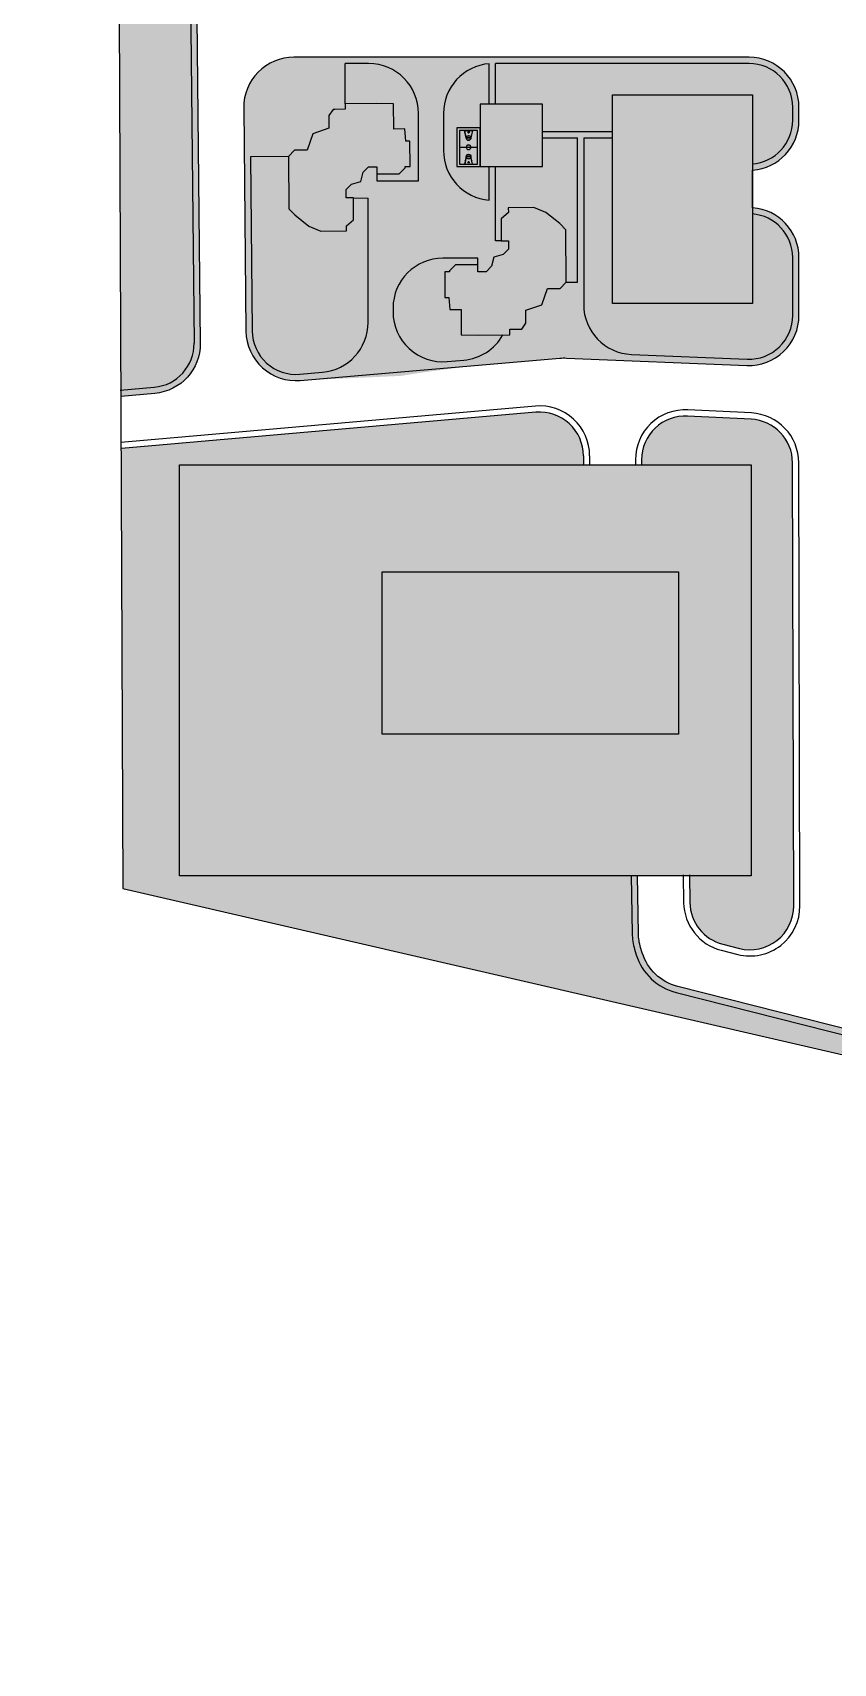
# Model space of a CAD drawing. Header units: inches. Extents: x -634 to 3638, y -6930911 to 5552.
# Drawn here: x 2488.9 to 2681.4, y 1952.9 to 2344.9 of the extents above; entities that cross this region are included whole.
import ezdxf

# ---------------------------------------------------------------- set-up
doc = ezdxf.new("R2010")
doc.units = ezdxf.units.IN
doc.header["$MEASUREMENT"] = 0
doc.layers.add('ELEV', color=134, linetype='Continuous', lineweight=18)
doc.layers.add('SPORT', color=7, linetype='Continuous')
doc.layers.add('муниц.здания', color=181, linetype='Continuous')
for name, color, linetype, true_color in [('дет.площадки', 7, 'Continuous', 0xf5eb38), ('дорога', 7, 'Continuous', 0x737373), ('жил.зона', 7, 'Continuous', 0xee6868), ('парковка', 7, 'Continuous', 0x000000)]:
    doc.layers.add(name, color=color, linetype=linetype, true_color=true_color)

# ---------------------------------------------------------------- blocks, each defined once
blk = doc.blocks.new('A$C6FDB6B95')
at = {"layer": 'SPORT'}
for p, q in [((-2148.31789667203, 1133.431174363937), (1299.957965398164, 1133.431174363937)), ((-2148.31789667203, -935.534342878178), (-2148.31789667203, 1133.431174363937)), ((-1919.602071709902, 438.1490704933349), (-1255.80896826247, 300.2180360105303)), ((-1918.432839200686, 903.5461168925904), (1070.072907926806, 903.5461168925904)), ((-1918.432839200686, -705.6492854068347), (-1918.432839200686, 903.5461168925904)), ((-1918.432839200686, -245.8791704641408), (-1918.432839200686, 443.7760019499001)), ((-1918.432839200686, -245.8791704641408), (-1918.432839200686, 443.7760019499001)), ((-1918.432839200686, 443.7760019499001), (-1254.639735751101, 305.8449674670919)), ((-1721.490265928674, 402.8527307399636), (-1720.321029607454, 408.479661404901)), ((-1715.863335264003, 401.6834944198163), (-1721.490265928674, 402.8527307399636)), ((-1720.321029607454, 408.479661404901), (-1714.694098942782, 407.3104250847537)), ((-1714.694098942782, 407.3104250847537), (-1715.863335264003, 401.6834944198163)), ((-1620.205513959256, 381.8064769749217), (-1619.036277640174, 387.4334076398591)), ((-1614.578583294584, 380.6372406547744), (-1620.205513959256, 381.8064769749217)), ((-1619.036277640174, 387.4334076398591), (-1613.409346975517, 386.2641713197117)), ((-1613.409346975517, 386.2641713197117), (-1614.578583294584, 380.6372406547744)), ((-1518.920761991976, 360.7602232098798), (-1517.75152567077, 366.3871538745479)), ((-1513.293831326242, 359.5909868897324), (-1518.920761991976, 360.7602232098798)), ((-1517.75152567077, 366.3871538745479), (-1512.124595006098, 365.2179175544043)), ((-1512.124595006098, 365.2179175544043), (-1513.293831326242, 359.5909868897324)), ((-1277.037153989935, 304.6290875905179), (-1276.415003483547, 298.9157355947355)), ((-1257.513298970574, -102.1804830456713), (-1257.513298970574, 300.0773145314306)), ((-1251.766172533782, 300.0773145314306), (-1251.766172533782, -102.1804830456713)), ((-427.0535288542596, -705.6492854068347), (-427.0535288542596, 903.5461168925904)), ((-427.0535288542596, -418.3608517767643), (-427.0535288542596, 616.2576832625236)), ((-421.3064024174819, -705.6492854068347), (-421.3064024174819, 903.5461168925904)), ((-421.3056481050735, -418.3608517767643), (-421.3056481050735, 616.2576832625236)), ((1070.072907926806, 443.7760019499001), (406.2798044793744, 305.8449674670919)), ((1071.242140437098, 438.1490704933349), (407.4490369896521, 300.2180360105303)), ((409.1533676966937, -102.1804830456713), (409.1533676966937, 300.0773145314306)), ((428.6772227181937, 304.6290875905179), (428.0550722096668, 298.9157355947355)), ((1070.072907926806, 903.5461168925904), (1070.072907926806, -705.6492854068347)), ((1070.072907926806, -245.8791704638716), (1070.072907926806, 443.7760019499001)), ((1070.072907926806, -245.8791704638716), (1070.072907926806, 443.7760019499001)), ((1299.957965398164, 1133.431174363937), (1299.957965398164, -935.534342878178)), ((1299.957965398164, -935.534342878178), (-2148.31789667203, -935.534342878178)), ((-1255.80896826247, -102.3212045245018), (-1919.602071709902, -240.2522390075792)), ((-1254.639735751101, -107.9481359813326), (-1918.432839200686, -245.8791704641408)), ((1070.072907926806, -705.6492854068347), (-1918.432839200686, -705.6492854068347)), ((-1277.037153989935, -106.732256104493), (-1276.415003483547, -101.0189041087106)), ((406.2798044793744, -107.9481359813326), (1070.072907926806, -245.8791704638716)), ((407.4490369896521, -102.3212045245018), (1071.242140437098, -240.2522390075792)), ((428.6772227181937, -106.732256104493), (428.0550722096668, -101.0189041087106))]:
    blk.add_line(p, q, dxfattribs=at)
for points in [[(1299.957965398164, -935.534342878178), (-2148.31789667203, -935.534342878178), (-2148.31789667203, 1133.431174363937), (1299.957965398164, 1133.431174363937)], [(1075.820034363598, -711.3964118436161), (-1924.179965636402, -711.3964118436161), (-1924.179965636402, 909.2932433293754), (1075.820034363598, 909.2932433293754)], [(-1780.501804716812, 202.3966916052523), (-1783.950080579947, 202.3966916052523), (-1783.950080579947, -4.499860119227378), (-1780.501804716812, -4.499860119227378)], [(670.5608307191724, 360.7602232098798), (669.3915943979518, 366.3871538745479), (663.7646637332946, 365.2179175544043), (664.9339000545006, 359.5909868897324)], [(771.845582686452, 381.8064769749217), (770.6763463673706, 387.4334076398591), (765.0494157026988, 386.2641713197117), (766.2186520217801, 380.6372406547744)], [(873.1303346558707, 402.8527307399636), (871.9610983346502, 408.479661404901), (866.3341676699783, 407.3104250847537), (867.5034039911989, 401.6834944198163)], [(932.1418734440085, 202.3966916052523), (935.590149306081, 202.3966916052523), (935.590149306081, -4.499860119227378), (932.1418734440085, -4.499860119227378)], [(-1721.490265928674, -204.9558992542043), (-1720.321029607454, -210.5828299188724), (-1714.694098942782, -209.4135935987288), (-1715.863335264003, -203.7866629340569)], [(-1620.205513959256, -183.9096454888931), (-1619.036277640174, -189.5365761538342), (-1613.409346975517, -188.3673398336869), (-1614.578583294584, -182.7404091687495)], [(-1518.920761991976, -162.8633917238549), (-1517.75152567077, -168.4903223887923), (-1512.124595006098, -167.3210860686449), (-1513.293831326242, -161.6941554037076)], [(670.5608307191724, -162.8633917238549), (669.3915943979518, -168.4903223887923), (663.7646637332946, -167.3210860686449), (664.9339000545006, -161.6941554037076)], [(771.845582686452, -183.9096454888931), (770.6763463673706, -189.5365761538342), (765.0494157026988, -188.3673398336869), (766.2186520217801, -182.7404091687495)], [(873.1303346558707, -204.9558992542043), (871.9610983346502, -210.5828299188724), (866.3341676699783, -209.4135935987288), (867.5034039911989, -203.7866629340569)]]:
    blk.add_lwpolyline(points, close=True, dxfattribs=at)
blk.add_lwpolyline([(403.4062412609783, -102.1804830456713, -0.9858148842020706), (403.4062412609783, 300.0773145314306)], format="xyb", close=True, dxfattribs=at)
for centre, radius in [((-1740.846632304078, 98.94841574287784), 25.86206896552647), ((-424.1799656369403, 98.94841574287784), 206.8965517242117), ((-424.1799656369403, 98.94841574287784), 201.1494252874281), ((892.4867010301969, 98.94841574287784), 25.86206896552647)]:
    blk.add_circle(centre, radius, dxfattribs=at)
for centre, radius, start, end in [((-1254.639735751101, 98.94841574314705), 206.8965517242146, 96.21468693124555, 263.7853130687544), ((-1254.639735751101, 98.94841574314705), 201.1494252874309, 96.21468693124555, 263.7853130687544), ((-1254.639735751101, 98.94841574287784), 206.8965517242147, 270, 90), ((-1254.639735751101, 98.94841574287784), 201.1494252874292, 270.8185389793774, 89.18146102062263), ((406.2798044793744, 98.94841574314705), 206.8965517242131, 90, 270), ((406.2798044793744, 98.94841574314705), 201.1494252874319, 276.2146869312456, 83.78531306875445), ((406.2798044793744, 98.94841574314705), 206.8965517242152, 276.2146869312456, 83.78531306875445)]:
    blk.add_arc(centre, radius, start, end, dxfattribs=at)

msp = doc.modelspace()

# ---------------------------------------------------------------- hatches: boundary and pattern name
at = {"layer": 'ELEV', "linetype": 'Continuous'}
h = msp.add_hatch(dxfattribs=at)
h.set_pattern_fill('ANSI31', color=256, scale=0.01044036333408801, style=0)
h.set_pattern_definition([(45, (1262.311103662956, 3366.587935117111), (-0.02343928418428244, 0.02343928418428244), [])])
edge = h.paths.add_edge_path()
edge.add_ellipse((1445.782343250812, 3471.961819208883), major_axis=(3.644479110114982e-08, 6932302.832615322), ratio=1.506045478129899e-08, start_angle=89.99997611514897, end_angle=270.000023884851)
edge.add_line((1445.677939617471, 3474.851683383387), (1445.677939617471, 3528.483466171048))
edge.add_line((1445.677939617471, 3528.483466171057), (1445.886746884153, 3528.483466171057))
edge.add_line((1445.886746884153, 3528.483466171057), (1445.886746884153, 3474.851683383396))
at = {"layer": 'дорога', "true_color": 0x58ba48}
h = msp.add_hatch(color=85, dxfattribs=at)
h.dxf.hatch_style = 1
h.paths.add_polyline_path([(2524.667164723786, 2559.873198494709), (2508.840356123919, 2559.873198494709), (2510.065841301528, 2258.981830103703), (2518.143431077269, 2259.703348384591, 0.391592956378748), (2527.708590499109, 2270.279754486351)])
at = {"layer": 'дорога', "true_color": 0x939598}
h = msp.add_hatch(color=252, dxfattribs=at)
h.dxf.hatch_style = 1
h.paths.add_polyline_path([(2529.208502141927, 2270.296044115988), (2526.167247446787, 2559.873198494709), (2524.667164723786, 2559.873198494709), (2527.708590499109, 2270.279754486348, -0.3915929563786622), (2518.143431077269, 2259.703348384591), (2510.065841301528, 2258.981830103703), (2510.071972668326, 2257.476405656751), (2518.276884934673, 2258.20929682325, 0.3915791642978776)])
at = {"layer": 'дорога', "true_color": 0xcd6928, "transparency": 33554610}
h = msp.add_hatch(color=32, dxfattribs=at)
h.dxf.hatch_style = 1
edge = h.paths.add_edge_path()
edge.add_arc((2635.027898399086, 1905.874707452755), 361.1686281225993, 92.61688488965689, 99.18259231111023, ccw=False)
edge.add_line((2618.537885207853, 2266.666693789638), (2618.944363177435, 2339.007310707716))
edge.add_arc((2609.251889711611, -1156.793854943119), 3495.814602321985, 89.84114188041504, 90.54297631322733)
edge.add_line((2576.123513952884, 2338.863771960181), (2552.06301979684, 2339.007310707716))
edge.add_arc((2551.666376073247, 2326.998131252397), 12.01572791941919, 88.10830098053111, 181.7881859118801)
edge.add_line((2539.65649962286, 2326.623184482885), (2540.18087293404, 2273.167734999513))
edge.add_arc((2552.180295613384, 2273.285443803075), 12.00000000000019, 180.5620271510562, 275.1043109070947)
edge.add_line((2553.247926472612, 2261.333031312351), (2577.392151082862, 2262.414885513042))
at = {"layer": 'дорога', "true_color": 0x939598}
h = msp.add_hatch(color=252, dxfattribs=at)
h.dxf.hatch_style = 1
h.paths.add_polyline_path([(2600.148649433319, 2312.717232402696), (2598.648649433319, 2312.717232402696), (2598.648649433319, 2304.636897772363, -0.3895607298249096), (2587.66619450095, 2316.593678360604), (2587.66619450095, 2325.507310707716, -0.389560729824911), (2598.648649433319, 2337.464091295957), (2598.648649433319, 2327.717232402696), (2600.148649433319, 2327.717232402696), (2600.148649433319, 2337.507310707716), (2661.128098265138, 2337.507310707716, -0.4142135623731058), (2671.628098265138, 2327.007310707715), (2671.628098265138, 2323.859741987049, -0.3910811960462475), (2661.963220844003, 2313.393005615177), (2661.963220844003, 2311.888836830034, 0.3939576424785586), (2673.128098265138, 2323.859741987049), (2673.128098265138, 2327.007310707715, 0.4142135623731057), (2661.128098265138, 2339.007310707716), (2551.653308870147, 2339.007310707716, 0.4170895447701365), (2539.653886190802, 2326.889601904153), (2540.18087293404, 2273.167734999513, 0.4376287874286926), (2553.247926472609, 2261.333031312351), (2615.651923150487, 2266.689360421984, -0.03353345740428262), (2617.259443594013, 2266.719233932392), (2660.635349946484, 2264.936613367446, 0.4262956453810394), (2673.128098265138, 2276.926492394962), (2673.128098265138, 2290.859741987049, 0.3939576424785681), (2661.963220844003, 2302.830647144065), (2661.963220844003, 2301.326478358921, -0.3910811960462567), (2671.628098265138, 2290.859741987049), (2671.628098265138, 2276.926492394962, -0.4262949305769476), (2660.696968869874, 2266.435347202728), (2632.877403463188, 2267.57858106238, -0.4022345288649272), (2621.370122772061, 2279.568461282076), (2621.370122772061, 2319.660874991843), (2628.321429163505, 2319.660874991843), (2628.321429163505, 2321.160874991843), (2611.482763402745, 2321.160874991843), (2611.482763402745, 2319.660874991843), (2619.870122772061, 2319.660874991843), (2619.870122772061, 2284.931250978198), (2617.182177036037, 2284.931250978198), (2615.726587297076, 2283.459035958708), (2612.665397597445, 2283.443909702048), (2611.346701747681, 2279.533090809266), (2607.450404037349, 2278.178112847317), (2607.46111621561, 2275.113643737295), (2606.465769895065, 2273.645861037486), (2606.005515812996, 2273.64358678399), (2603.578702238006, 2273.631595170074), (2603.583931906345, 2272.275687476732), (2601.951071339936, 2272.268281144702, -0.247736574633441), (2592.526603808846, 2266.209957696135), (2588.55679944508, 2265.869217041606, -0.4395202810687135), (2575.530575450029, 2277.825255863557), (2575.530575450029, 2278.722853378188, -0.4142135623730958), (2587.530575450029, 2290.722853378188), (2595.903452501088, 2290.722853378188), (2595.903452501088, 2289.152470037129), (2595.911944277429, 2287.433939216664), (2597.926192181612, 2287.443892219831), (2599.185083520681, 2288.77349981323), (2599.761987954654, 2290.970435838555), (2602.048157312448, 2291.600768240724), (2603.306504731411, 2292.870657991861), (2603.292749715161, 2294.88804841809), (2601.574070580137, 2294.879555908882), (2600.148649433319, 2294.879555908882)])
h.paths.add_polyline_path([(2581.66619450095, 2309.3282981372), (2571.677278379228, 2309.3282981372), (2571.677278379228, 2310.973436643869), (2571.668786602886, 2312.691967464334), (2569.654538698704, 2312.682014461166), (2568.395647359634, 2311.352406867768), (2567.818742925661, 2309.155470842443), (2565.532573567868, 2308.525138440273), (2564.274226148904, 2307.255248689137), (2564.287981165155, 2305.237858262908), (2566.006660300179, 2305.246350772116), (2569.530575450029, 2305.147688488767), (2569.530575450029, 2275.250262564354, -0.3893517349510207), (2558.55679944508, 2263.294223742404), (2553.116973777958, 2262.827306587681, -0.4377000292966822), (2541.680800768957, 2273.182448599958), (2541.269558845353, 2315.105104471231), (2550.398553844278, 2315.1946557028), (2551.85414358324, 2316.66687072229), (2554.91533328287, 2316.68199697895), (2556.234029132635, 2320.592815871732), (2560.130326842966, 2321.94779383368), (2560.119614664705, 2325.012262943703), (2561.11496098525, 2326.480045643512), (2561.575215067319, 2326.482319897008), (2564.00202864231, 2326.494311510924), (2563.99679897397, 2327.850219204266), (2563.99679897397, 2337.507310707716), (2569.66619450095, 2337.507310707716, -0.4142135623730951), (2581.66619450095, 2325.507310707716)], flags=16)
at = {"layer": 'дорога', "true_color": 0x58ba48}
h = msp.add_hatch(color=85, dxfattribs=at)
h.dxf.hatch_style = 1
h.paths.add_polyline_path([(2569.66619450095, 2337.507310707716), (2563.99679897397, 2337.507310707716), (2563.99679897397, 2327.850219204266), (2571.594064313049, 2327.884678894689), (2575.665716583975, 2327.850219204266), (2575.695036889486, 2321.758156709132), (2578.408768476221, 2321.7660390115), (2578.60138869187, 2318.872269055978), (2579.598618297698, 2318.876720953493), (2579.628985753011, 2312.731080065876), (2578.453046346403, 2312.725490526999), (2578.454310580266, 2312.469640069934), (2576.998709444786, 2310.999731431189), (2571.677278379228, 2310.973436643869), (2571.677278379228, 2309.3282981372), (2581.66619450095, 2309.3282981372), (2581.66619450095, 2325.507310707716, 0.4142135623730951)])
h = msp.add_hatch(color=85, dxfattribs=at)
h.dxf.hatch_style = 1
h.paths.add_polyline_path([(2598.648649433319, 2312.717232402696), (2596.482763402745, 2312.717232402696), (2596.482763402745, 2327.717232402696), (2598.648649433319, 2327.717232402696), (2598.648649433319, 2337.464091295957, 0.3895607298249113), (2587.66619450095, 2325.507310707716), (2587.66619450095, 2316.593678360604, 0.3895607298249101), (2598.648649433319, 2304.636897772363)])
h.paths.add_polyline_path([(2595.877590988951, 2313.322404816493), (2591.501728919977, 2313.322404816493), (2591.501728919977, 2321.422404816506), (2595.877590988951, 2321.422404816506)], flags=16)
h.paths.add_polyline_path([(2594.604845737299, 2313.337922057869), (2594.605501722292, 2313.334765130094), (2594.620694437224, 2313.337922057869)], flags=0)
h.paths.add_polyline_path([(2595.862073747572, 2317.364646195811), (2594.248226762211, 2317.364646195811, -0.9862062359043764), (2593.131093146716, 2317.364646195811), (2592.292924932159, 2317.364646195811), (2591.517246161356, 2317.364646195811), (2591.517246161356, 2317.38016343719), (2591.517246161356, 2321.406887575126), (2594.604845737299, 2321.406887575126), (2594.605501722292, 2321.410044502904), (2594.620694437224, 2321.406887575126), (2595.862073747572, 2321.406887575126)], flags=0)
h.paths.add_polyline_path([(2594.244997768453, 2315.069690407941), (2594.229571718065, 2315.071370214308, -0.8970173610772265), (2593.149748190864, 2315.071370214308), (2593.134322140475, 2315.069690407941, 0.8970173610729487)], flags=0)
h.paths.add_polyline_path([(2592.758625471703, 2313.337922057869), (2592.869117943942, 2313.869667080516), (2592.853925591176, 2313.872823943772), (2592.85708252924, 2313.888016656566), (2592.913901195479, 2314.145638076973), (2592.910750476341, 2314.146292774084), (2592.913907414406, 2314.161485486879), (2592.971612675386, 2314.418922679185), (2592.967575361507, 2314.419761604402), (2592.970732299571, 2314.434954317196), (2593.131039264807, 2315.130163437186, -1.006968894066891), (2594.248226762211, 2315.122404816493), (2593.145275783811, 2315.122404816493), (2592.774474171628, 2313.337922057869)], flags=0)
h.paths.add_polyline_path([(2594.525394317753, 2313.872823943771), (2594.510201604957, 2313.869667005704), (2594.507044666893, 2313.884859718499), (2594.522237379688, 2313.888016656566)], flags=0)
h.paths.add_polyline_path([(2593.968970299293, 2313.701025506146), (2593.410349609636, 2313.701025506146), (2593.410349609636, 2313.710335850976), (2593.689659954464, 2313.747577230284, -0.4142135623730555), (2593.619832368257, 2313.817404816491, -1), (2593.759487540671, 2313.817404816491, -0.4142135623730555), (2593.689659954464, 2313.747577230284), (2593.91310823031, 2313.710335850976), (2593.968970299293, 2313.710335850976)], flags=0)
h.paths.add_polyline_path([(2594.468569432587, 2314.146292774084), (2594.453376719792, 2314.143135836022), (2594.450219781727, 2314.158328548817), (2594.465412494523, 2314.161485486879)], flags=0)
h.paths.add_polyline_path([(2594.411744547421, 2314.419761604402), (2594.396551834626, 2314.416604666334), (2594.393394896561, 2314.431797379132), (2594.408587609356, 2314.434954317197)], flags=0)
h.paths.add_polyline_path([(2594.232707981194, 2315.137922057873), (2593.146611927734, 2315.137922057873, -0.985814884204595)], flags=0)
h.paths.add_polyline_path([(2593.146611956836, 2317.380165473834), (2594.232707952092, 2317.380165473834, 0.9858111866332486)], flags=0)
h.paths.add_polyline_path([(2594.248226762212, 2319.606887575126), (2594.232707981194, 2319.606887575126, -0.9943313102112189), (2593.146558816196, 2319.616230223153), (2593.134322140475, 2319.675119225059, 1.048443141292062)], flags=0)
h.paths.add_polyline_path([(2593.129427083886, 2319.622404816502), (2593.131039264808, 2319.614646195812, -0.9930793353210183), (2594.248226762212, 2319.622404816502)], flags=0)
h.paths.add_polyline_path([(2594.408587609356, 2320.309855315802), (2594.393394896561, 2320.31301225387), (2594.396551834626, 2320.328204966664), (2594.411744547421, 2320.325048028597)], flags=0)
h.paths.add_polyline_path([(2594.465412494523, 2320.58332414612), (2594.450219781727, 2320.586481084181), (2594.453376719792, 2320.601673796976), (2594.468569432587, 2320.598516858915)], flags=0)
h.paths.add_polyline_path([(2592.985925012367, 2320.31301225387), (2592.970732299571, 2320.309855315802), (2592.967575361507, 2320.325048028597), (2592.982768074302, 2320.328204966664)], flags=0)
h.paths.add_polyline_path([(2594.522237379688, 2320.856792976432), (2594.507044666893, 2320.859949914499), (2594.510201604957, 2320.875142627294), (2594.525394317753, 2320.871985689227)], flags=0)
h.paths.add_polyline_path([(2592.929100127201, 2320.586481084181), (2592.913907414406, 2320.58332414612), (2592.910750476341, 2320.598516858915), (2592.925943189137, 2320.601673796976)], flags=0)
h.paths.add_polyline_path([(2593.619832368257, 2320.927404816505, -0.4142135623730555), (2593.689659954464, 2320.997232402712), (2593.466211678601, 2321.034473782022), (2593.410349609636, 2321.034473782022), (2593.410349609636, 2321.04378412685), (2593.968970299293, 2321.04378412685), (2593.968970299293, 2321.034473782022), (2593.689659954464, 2320.997232402712, -0.4142135623730555), (2593.759487540671, 2320.927404816505, -1)], flags=0)
h.paths.add_polyline_path([(2592.872275242035, 2320.859949914499), (2592.85708252924, 2320.856792976432), (2592.853925591176, 2320.871985689227), (2592.86911830397, 2320.875142627294)], flags=0)
h = msp.add_hatch(color=85, dxfattribs=at)
h.dxf.hatch_style = 1
h.paths.add_polyline_path([(2661.128098265138, 2337.507310707716), (2600.148649433319, 2337.507310707716), (2600.148649433319, 2327.717232402696), (2611.482763402745, 2327.717232402696), (2611.482763402745, 2321.160874991843), (2628.321429163505, 2321.160874991843), (2628.321429163505, 2330.014806402507), (2661.963220844003, 2330.014806402507), (2661.963220844003, 2313.393005615177, 0.3910811960462474), (2671.628098265138, 2323.859741987049), (2671.628098265138, 2327.007310707715, 0.414213562373105)])
at = {"layer": 'дорога', "true_color": 0x636466}
h = msp.add_hatch(color=251, dxfattribs=at)
h.dxf.hatch_style = 1
h.paths.add_polyline_path([(2661.963220844003, 2330.014806402507), (2628.321429163505, 2330.014806402507), (2628.321429163505, 2279.803285298165), (2661.963220844003, 2279.803285298165)])
at = {"layer": 'дорога', "true_color": 0xcd6928}
h = msp.add_hatch(color=32, dxfattribs=at)
h.dxf.hatch_style = 1
h.paths.add_polyline_path([(2579.598618297698, 2318.876720953493), (2578.60138869187, 2318.872269055978), (2578.408768476221, 2321.7660390115), (2575.695036889486, 2321.758156709132), (2575.665716583975, 2327.850219204266), (2571.594064313046, 2327.884678894689), (2563.99679897397, 2327.850219204266), (2564.00202864231, 2326.494311510924), (2561.575215067319, 2326.482319897008), (2561.11496098525, 2326.480045643512), (2560.119614664705, 2325.012262943703), (2560.130326842966, 2321.94779383368), (2556.234029132635, 2320.592815871732), (2554.91533328287, 2316.68199697895), (2551.85414358324, 2316.66687072229), (2550.398553844278, 2315.1946557028), (2550.460976850633, 2302.56174404692), (2551.931033803938, 2301.106143644305), (2555.27580957137, 2298.408041733146), (2558.17625272456, 2297.247265920364), (2564.327314892015, 2297.277660163847), (2564.32150422782, 2298.453598519391), (2566.032954354632, 2299.925068021118), (2566.006660300179, 2305.246350772116), (2564.287981165155, 2305.237858262908), (2564.274226148904, 2307.255248689137), (2565.532573567867, 2308.525138440273), (2567.818742925661, 2309.155470842443), (2568.395647359634, 2311.352406867768), (2569.654538698704, 2312.682014461166), (2571.668786602886, 2312.691967464334), (2571.677278379228, 2310.973436643869), (2576.998709444786, 2310.999731431189), (2578.454310580266, 2312.469640069934), (2578.453046346403, 2312.725490526999), (2579.628985753011, 2312.731080065876)])
at = {"layer": 'дорога', "true_color": 0xf4ee51}
h = msp.add_hatch(color=41, dxfattribs=at)
h.dxf.hatch_style = 1
h.paths.add_polyline_path([(2611.482763402745, 2327.717232402696), (2596.482763402745, 2327.717232402696), (2596.482763402745, 2312.717232402696), (2611.482763402745, 2312.717232402696)])
at = {"layer": 'дорога', "true_color": 0x58ba48}
h = msp.add_hatch(color=85, dxfattribs=at)
h.dxf.hatch_style = 1
h.paths.add_polyline_path([(2619.870122772061, 2319.660874991843), (2611.482763402745, 2319.660874991843), (2611.482763402745, 2312.717232402696), (2600.148649433319, 2312.717232402696), (2600.148649433319, 2294.879555908882), (2601.574070580137, 2294.879555908882), (2601.547776525683, 2300.20083865988), (2603.259226652496, 2301.672308161607), (2603.2534159883, 2302.84824651715), (2609.404478155756, 2302.878640760634), (2612.304921308945, 2301.717864947851), (2615.649697076377, 2299.019763036692), (2617.119754029682, 2297.564162634078), (2617.182177036037, 2284.931250978198), (2619.870122772061, 2284.931250978198)])
h = msp.add_hatch(color=85, dxfattribs=at)
h.dxf.hatch_style = 1
h.paths.add_polyline_path([(2671.628098265138, 2276.926492394962), (2671.628098265138, 2290.859741987049, 0.3910811960462564), (2661.963220844003, 2301.326478358921), (2661.963220844003, 2279.803285298165), (2628.321429163505, 2279.803285298165), (2628.321429163505, 2319.660874991843), (2621.370122772061, 2319.660874991843), (2621.370122772061, 2279.568461282076, 0.4022345288649272), (2632.877403463188, 2267.57858106238), (2660.696968869874, 2266.435347202728, 0.4262949305769472)])
h = msp.add_hatch(color=85, dxfattribs=at)
h.dxf.hatch_style = 1
h.paths.add_polyline_path([(2569.530575450029, 2305.147688488767), (2566.006660300179, 2305.246350772116), (2566.032954354632, 2299.925068021118), (2564.32150422782, 2298.453598519391), (2564.327314892015, 2297.277660163847), (2558.17625272456, 2297.247265920364), (2555.27580957137, 2298.408041733146), (2551.931033803938, 2301.106143644305), (2550.460976850633, 2302.56174404692), (2550.398553844278, 2315.1946557028), (2541.269558845353, 2315.105104471231), (2541.680800768957, 2273.182448599958, 0.4377000292967276), (2553.11697377796, 2262.827306587682), (2558.55679944508, 2263.294223742404, 0.3893517349510195), (2569.530575450029, 2275.250262564354)])
at = {"layer": 'дорога', "true_color": 0xcd6928}
h = msp.add_hatch(color=32, dxfattribs=at)
h.dxf.hatch_style = 1
h.paths.add_polyline_path([(2617.119754029682, 2297.564162634078), (2615.649697076378, 2299.019763036692), (2612.304921308945, 2301.717864947851), (2609.404478155756, 2302.878640760634), (2603.2534159883, 2302.84824651715), (2603.259226652496, 2301.672308161607), (2601.547776525683, 2300.20083865988), (2601.574070580137, 2294.879555908882), (2603.292749715161, 2294.88804841809), (2603.306504731411, 2292.870657991861), (2602.048157312448, 2291.600768240724), (2599.761987954654, 2290.970435838555), (2599.185083520681, 2288.77349981323), (2597.926192181612, 2287.443892219831), (2595.911944277429, 2287.433939216664), (2595.903452501088, 2289.152470037128), (2590.58202143553, 2289.126175249809), (2589.126420300049, 2287.656266611064), (2589.127684533912, 2287.400416153999), (2587.951745127305, 2287.394826615122), (2587.982112582618, 2281.249185727505), (2588.979342188445, 2281.25363762502), (2589.171962404095, 2278.359867669498), (2591.88569399083, 2278.367749971865), (2591.915014296341, 2272.275687476732), (2595.986666567269, 2272.241227786309), (2603.583931906345, 2272.275687476732), (2603.578702238006, 2273.631595170074), (2606.005515812996, 2273.64358678399), (2606.465769895065, 2273.645861037486), (2607.46111621561, 2275.113643737295), (2607.450404037349, 2278.178112847317), (2611.346701747681, 2279.533090809266), (2612.665397597445, 2283.443909702048), (2615.726587297076, 2283.459035958708), (2617.182177036037, 2284.931250978198)])
at = {"layer": 'дорога', "true_color": 0x58ba48}
h = msp.add_hatch(color=85, dxfattribs=at)
h.dxf.hatch_style = 1
h.paths.add_polyline_path([(2591.88569399083, 2278.367749971865), (2589.171962404095, 2278.359867669498), (2588.979342188445, 2281.25363762502), (2587.982112582618, 2281.249185727505), (2587.951745127305, 2287.394826615122), (2589.127684533912, 2287.400416153999), (2589.126420300049, 2287.656266611064), (2590.58202143553, 2289.126175249809), (2595.903452501088, 2289.152470037128), (2595.903452501088, 2290.722853378188), (2587.530575450029, 2290.722853378188, 0.4142135623730961), (2575.530575450029, 2278.722853378188), (2575.530575450029, 2277.825255863557, 0.4395202810687133), (2588.55679944508, 2265.869217041606), (2592.526603808846, 2266.209957696135, 0.2477365746334409), (2601.951071339936, 2272.268281144702), (2595.986666567268, 2272.241227786309), (2591.915014296341, 2272.275687476732)])
h = msp.add_hatch(color=85, dxfattribs=at)
h.dxf.hatch_style = 1
h.paths.add_polyline_path([(2632.787460599054, 2142.2748675855), (2524.198219542486, 2142.2748675855), (2524.198219542486, 2241.011045167992), (2621.309935789573, 2241.011045167992), (2621.309935789573, 2243.202495595378, 0.4400171025130802), (2609.894570133205, 2253.662519769114), (2510.123066461932, 2244.931430201067), (2510.553563948316, 2139.232087496867), (2929.482631222738, 2042.520325493496), (2969.586252479791, 2216.238312835702), (2971.855217426566, 2236.333267407607), (2969.983634633844, 2236.437647427563, 0.3727005228890518), (2959.107200678297, 2228.034789782939), (2928.431534314621, 2076.315015843419, -0.07904043818808956), (2926.948221451763, 2072.341142691336, -0.3284536081533249), (2892.025590957899, 2056.700025630741), (2686.372703965105, 2103.401574878113), (2643.616498541082, 2114.199914066603, -0.2614184491693075), (2634.027675665733, 2123.291300435176), (2633.626365293815, 2124.585745659668, -0.07104949590200735), (2633.022827525429, 2128.355135974911)])
h = msp.add_hatch(color=85, dxfattribs=at)
h.dxf.hatch_style = 1
h.paths.add_polyline_path([(2671.587222566659, 2241.545014530734, 0.3990164047299851), (2661.607267324664, 2252.004632992531), (2646.329944543445, 2252.762166520616, 0.428800515622935), (2635.309935789573, 2242.275051049911), (2635.309935789573, 2241.011045167992), (2661.616319543678, 2241.011045167992), (2661.616319543678, 2142.2748675855), (2646.789461825115, 2142.2748675855), (2646.898754012494, 2135.811266522727, 0.3387599535550764), (2654.826145624289, 2125.808440213092), (2658.795131585749, 2124.806048718778, 0.4894840390125373), (2671.866203264794, 2135.013889792672)], flags=17)
at = {"layer": 'дорога', "true_color": 0x939598}
h = msp.add_hatch(color=252, dxfattribs=at)
h.dxf.hatch_style = 1
h.paths.add_polyline_path([(2661.616319543678, 2241.011045167992), (2524.198219542486, 2241.011045167992), (2524.198219542486, 2142.2748675855), (2661.616319543678, 2142.2748675855)])
h.paths.add_polyline_path([(2572.961021505111, 2176.326709222096), (2572.961021505111, 2215.286573140653), (2644.127707937416, 2215.286573140653), (2644.127707937416, 2176.326709222096)], flags=16)
h = msp.add_hatch(color=252, dxfattribs=at)
h.dxf.hatch_style = 1
h.paths.add_polyline_path([(2643.983799638679, 2115.654248933029, -0.2614184491693097), (2635.460401527258, 2123.73548126065), (2635.059091155339, 2125.029926485142, -0.07104949590200701), (2634.522613138996, 2128.380495654247), (2634.287675016132, 2142.2748675855), (2632.787889402565, 2142.249507906165), (2633.022827525429, 2128.355135974911, 0.07104949590200764), (2633.626365293815, 2124.585745659668), (2634.027675665733, 2123.291300435176, 0.2614184491693095), (2643.616498541082, 2114.199914066603), (2686.355192312275, 2103.405997552321), (2892.025590957898, 2056.700025630741, 0.3284536081533295), (2926.948221451763, 2072.341142691336, 0.07904043818808909), (2928.431534314621, 2076.315015843419), (2959.107200678297, 2228.034789782939, -0.3727005228890445), (2969.983634633844, 2236.437647427563), (2971.855217426566, 2236.333267407607), (2972.023787357835, 2237.826197087215), (2970.067161314662, 2237.935320053203, 0.372700522889047), (2957.636951079751, 2228.332054173633), (2926.961284716075, 2076.612280234112, -0.0790404381880862), (2925.642784393535, 2073.079948543373, -0.3283889909486704), (2892.350598770505, 2058.164410812357), (2686.722493409873, 2104.860332418748)])
at = {"layer": 'дорога', "true_color": 0x4554a5}
h = msp.add_hatch(color=175, dxfattribs=at)
h.dxf.hatch_style = 1
h.paths.add_polyline_path([(2644.127707937416, 2215.286573140653), (2572.961021505111, 2215.286573140653), (2572.961021505111, 2176.326709222096), (2644.127707937416, 2176.326709222096)])

# ---------------------------------------------------------------- linework, layer by layer
at = {"color": 7}
msp.add_lwpolyline([(2510.553563948316, 2139.232087496867), (2929.482631222738, 2042.520325493496), (2969.586252479791, 2216.238312835702), (2982.862416288969, 2333.817876598356), (2996.086874733346, 2559.873198494709), (2508.840356123919, 2559.873198494709)], close=True, dxfattribs=at)
at = {"layer": 'дет.площадки'}
msp.add_lwpolyline([(2611.482763402745, 2327.717232402696), (2596.482763402745, 2327.717232402696), (2596.482763402745, 2312.717232402696), (2611.482763402745, 2312.717232402696)], close=True, dxfattribs=at)
at = {"layer": 'дорога'}
for p, q in [((2524.667330165226, 2559.85744576558), (2527.708759473228, 2270.263665388408)), ((2563.99679897397, 2327.850219204266), (2563.99679897397, 2337.507310707716)), ((2598.648649433319, 2327.717232402696), (2598.648649433319, 2337.464091295957)), ((2600.148649433319, 2327.717232402696), (2600.148649433319, 2337.507310707716)), ((2611.482763402745, 2321.160874991843), (2628.321429163505, 2321.160874991843)), ((2611.482763402745, 2319.660874991843), (2619.870122772061, 2319.660874991843)), ((2619.870122772061, 2284.931250978198), (2619.870122772061, 2319.660874991843)), ((2621.370122772061, 2319.660874991843), (2628.321429163505, 2319.660874991843)), ((2550.398553844278, 2315.1946557028), (2541.269558845353, 2315.105104471231)), ((2571.677278379228, 2310.973436643869), (2571.677278379228, 2309.3282981372)), ((2571.677278379228, 2309.3282981372), (2581.66619450095, 2309.3282981372)), ((2598.648649433319, 2304.636897772363), (2598.648649433319, 2312.717232402696)), ((2600.148649433319, 2294.879555908882), (2600.148649433319, 2312.717232402696)), ((2566.006660300179, 2305.246350772116), (2569.530575450029, 2305.147688488767)), ((2601.574070580137, 2294.879555908882), (2600.148649433319, 2294.879555908882)), ((2595.903452501088, 2290.722853378188), (2587.530575450029, 2290.722853378188)), ((2595.903452501088, 2289.152470037129), (2595.903452501088, 2290.722853378188)), ((2617.182177036037, 2284.931250978198), (2619.870122772061, 2284.931250978198)), ((2621.309935789573, 2243.202495595378), (2621.309935789573, 2241.011045167992)), ((2622.809935789573, 2243.202495595378), (2622.809935789573, 2241.011045167992)), ((2633.809935789573, 2242.242596142025), (2633.809935789573, 2241.011045167992)), ((2635.309935789573, 2242.242596142025), (2635.309935789573, 2241.011045167992))]:
    msp.add_line(p, q, dxfattribs=at)
for points in [[(2526.167247446787, 2559.873198494709), (2529.208676754789, 2270.279418117537, -0.3911797102902065), (2518.276884934673, 2258.20929682325), (2510.071972668326, 2257.476405656751)], [(2581.66619450095, 2309.3282981372), (2581.66619450095, 2325.507310707716, 0.4142135623730946), (2569.66619450095, 2337.507310707716), (2563.99679897397, 2337.507310707716)], [(2598.648649433319, 2337.464091295957, 0.3895607298249106), (2587.66619450095, 2325.507310707716), (2587.66619450095, 2316.593678360604)], [(2661.858830521645, 2313.38519997466, 0.3939576424785687), (2671.628098265138, 2323.859741987049), (2671.628098265138, 2327.007310707716, 0.4142135623730959), (2661.128098265138, 2337.507310707716), (2600.148649433319, 2337.507310707716)], [(2621.370122772061, 2319.660874991843), (2621.370122772061, 2279.568461282076, 0.4022345288649268), (2632.877403463188, 2267.57858106238), (2660.696968869874, 2266.435347202728, 0.426294930576947), (2671.628098265138, 2276.926492394962), (2671.628098265138, 2290.859741987049, 0.3939576424785693), (2661.858830521645, 2301.334283999438)], [(2541.269558845353, 2315.105104471231), (2541.680800768957, 2273.182448599958, 0.4377000292966813), (2553.116973777958, 2262.827306587681), (2558.55679944508, 2263.294223742404)], [(2541.269558845353, 2315.105104471231), (2541.680800768957, 2273.182448599958, 0.4377000292966813), (2553.116973777958, 2262.827306587681), (2558.55679944508, 2263.294223742404, 0.3893517349510226), (2569.530575450029, 2275.250262564354), (2569.530575450029, 2305.147688488767)], [(2575.530575450029, 2278.722853378188), (2575.530575450029, 2277.825255863557, 0.4395202810687125), (2588.55679944508, 2265.869217041606), (2592.526603808846, 2266.209957696135, 0.2477365746334403), (2601.951071339936, 2272.268281144702)], [(2509.938518810922, 2258.970457218091), (2518.143431077269, 2259.703348384591, 0.3911797102902065), (2527.708748919871, 2270.264704517092)], [(2622.809935789573, 2243.202495595379), (2622.809935789573, 2243.202495595378, 0.4400171025130814), (2609.763803610867, 2255.156808936791), (2510.116936024839, 2246.436626379098)], [(2645.28610284896, 2142.460838567296), (2645.398968398927, 2135.785906843392, 0.3387599535550722), (2654.458844526691, 2124.354105346665), (2658.427830488152, 2123.351713852351, 0.4894840390125368), (2673.366198121346, 2135.017817936802), (2673.087217423212, 2241.548942674864, 0.3990164047299861), (2661.681554289503, 2253.502792345489), (2646.404231508283, 2254.260325873573, 0.4288005156229338), (2633.809935789573, 2242.275051049911)], [(2621.309935789573, 2243.202495595378, 0.4400171025130822), (2609.894570133205, 2253.662519769114), (2510.247702547177, 2244.942337211422)], [(2646.785888462528, 2142.486198246632), (2646.898754012494, 2135.811266522727, 0.3387599535550724), (2654.826145624288, 2125.808440213092), (2658.795131585749, 2124.806048718778, 0.4894840390125352), (2671.866203264794, 2135.013889792672), (2671.587222566659, 2241.545014530734, 0.399016404729986), (2661.607267324664, 2252.004632992531), (2646.329944543445, 2252.762166520616, 0.4288005156229345), (2635.309935789573, 2242.275051049911, 0.4288005156229345)], [(2972.023787357835, 2237.826197087215), (2970.067161314661, 2237.935320053203, 0.3727005228890433), (2957.636951079751, 2228.332054173633), (2926.961284716075, 2076.612280234112, -0.07904043818808733), (2925.642784393534, 2073.079948543373, -0.3283889909486694), (2892.350598770505, 2058.164410812357), (2686.722493409873, 2104.860332418748), (2643.983799638679, 2115.654248933029, -0.2614184491693061), (2635.460401527258, 2123.73548126065), (2635.05909115534, 2125.029926485142, -0.07104949590201098), (2634.522613138996, 2128.380495654247), (2634.287675016132, 2142.2748675855), (2632.787889402565, 2142.249507906165), (2633.022827525429, 2128.355135974911, 0.07104949590201069), (2633.626365293815, 2124.585745659668), (2634.027675665733, 2123.291300435176, 0.2614184491693057), (2643.616498541082, 2114.199914066603), (2686.355192312276, 2103.405997552321)]]:
    msp.add_lwpolyline(points, format="xyb", dxfattribs=at)
msp.add_lwpolyline([(2661.963220844003, 2311.888836830034, 0.3939576424785684), (2673.128098265138, 2323.859741987049), (2673.128098265138, 2327.007310707716, 0.4142135623730955), (2661.128098265138, 2339.007310707716), (2551.653308870147, 2339.007310707716, 0.4170895447701368), (2539.653886190802, 2326.889601904153), (2540.18087293404, 2273.167734999513, 0.4376287874287478), (2553.247926472612, 2261.333031312351), (2615.651923150487, 2266.689360421984, -0.03353345740429784), (2617.259443594013, 2266.719233932392), (2660.635378956265, 2264.936612175266, 0.4262949305769475), (2673.128098265138, 2276.926492394962), (2673.128098265138, 2290.859741987049, 0.3939576424785691), (2661.963220844003, 2302.830647144065)], format="xyb", close=True, dxfattribs=at)
for points in [[(2569.66619450095, 2337.507310707716), (2563.99679897397, 2337.507310707716)], [(2588.55679944508, 2265.869217041606), (2592.526603808846, 2266.209957696135)]]:
    msp.add_lwpolyline(points, dxfattribs=at)
for centre, start, end in [((2599.66619450095, 2316.593678360604), 180, 265.1357390406319), ((2587.530575450029, 2278.722853378188), 90, 180)]:
    msp.add_arc(centre, 12.00000000000001, start, end, dxfattribs=at)
at = {"layer": 'жил.зона', "ltscale": 100}
for points in [[(2554.91533328287, 2316.68199697895), (2551.85414358324, 2316.66687072229), (2550.398553844278, 2315.1946557028), (2550.460976850633, 2302.56174404692), (2551.931033803938, 2301.106143644306), (2555.27580957137, 2298.408041733147), (2558.17625272456, 2297.247265920364), (2564.327314892015, 2297.277660163847), (2564.32150422782, 2298.453598519391), (2566.032954354632, 2299.925068021118), (2566.006660300179, 2305.246350772116), (2564.287981165155, 2305.237858262908), (2564.274226148904, 2307.255248689137), (2565.532573567868, 2308.525138440273), (2567.818742925661, 2309.155470842443), (2568.395647359634, 2311.352406867768), (2569.654538698704, 2312.682014461166), (2571.668786602886, 2312.691967464334), (2571.677278379228, 2310.973436643869), (2576.998709444786, 2310.999731431189), (2578.454310580266, 2312.469640069934), (2578.453046346403, 2312.725490526999), (2579.628985753011, 2312.731080065876), (2579.598618297698, 2318.876720953493), (2578.60138869187, 2318.872269055978), (2578.408768476221, 2321.7660390115), (2575.695036889486, 2321.758156709132), (2575.665716583975, 2327.850219204266), (2571.594064313049, 2327.884678894689), (2563.99679897397, 2327.850219204266), (2564.00202864231, 2326.494311510924), (2561.575215067319, 2326.482319897008), (2561.11496098525, 2326.480045643512), (2560.119614664705, 2325.012262943703), (2560.130326842966, 2321.94779383368), (2556.234029132635, 2320.592815871732), (2554.91533328287, 2316.68199697895)], [(2612.665397597445, 2283.443909702048), (2615.726587297076, 2283.459035958708), (2617.182177036037, 2284.931250978198), (2617.119754029682, 2297.564162634078), (2615.649697076378, 2299.019763036692), (2612.304921308945, 2301.717864947851), (2609.404478155756, 2302.878640760634), (2603.2534159883, 2302.848246517151), (2603.259226652496, 2301.672308161607), (2601.547776525683, 2300.20083865988), (2601.574070580137, 2294.879555908882), (2603.292749715161, 2294.88804841809), (2603.306504731411, 2292.870657991861), (2602.048157312448, 2291.600768240724), (2599.761987954654, 2290.970435838555), (2599.185083520681, 2288.77349981323), (2597.926192181612, 2287.443892219831), (2595.911944277429, 2287.433939216664), (2595.903452501088, 2289.152470037129), (2590.58202143553, 2289.126175249809), (2589.126420300049, 2287.656266611064), (2589.127684533912, 2287.400416153999), (2587.951745127305, 2287.394826615122), (2587.982112582618, 2281.249185727505), (2588.979342188445, 2281.25363762502), (2589.171962404095, 2278.359867669498), (2591.88569399083, 2278.367749971865), (2591.915014296341, 2272.275687476732), (2595.986666567267, 2272.241227786309), (2603.583931906345, 2272.275687476732), (2603.578702238006, 2273.631595170074), (2606.005515812996, 2273.64358678399), (2606.465769895065, 2273.645861037486), (2607.46111621561, 2275.113643737295), (2607.450404037349, 2278.178112847317), (2611.346701747681, 2279.533090809266), (2612.665397597445, 2283.443909702048)]]:
    msp.add_lwpolyline(points, dxfattribs=at)
at = {"layer": 'муниц.здания'}
msp.add_lwpolyline([(2572.961021505111, 2215.286573140653), (2644.127707937416, 2215.286573140653), (2644.127707937416, 2176.326709222096), (2572.961021505111, 2176.326709222096)], close=True, dxfattribs=at)
at = {"layer": 'парковка'}
for points in [[(2628.321429163505, 2330.014806402507), (2661.963220844003, 2330.014806402507), (2661.963220844003, 2279.803285298165), (2628.321429163505, 2279.803285298165)], [(2524.198219542486, 2241.011045167992), (2661.616319543678, 2241.011045167992), (2661.616319543678, 2142.2748675855), (2524.198219542486, 2142.2748675855)]]:
    msp.add_lwpolyline(points, close=True, dxfattribs=at)

# ---------------------------------------------------------------- block references
at = {"layer": 'дет.площадки', "xscale": -0.002700000000004366, "yscale": 0.002700000000004366, "zscale": 0.002700000000004366, "rotation": 270}
msp.add_blockref('A$C6FDB6B95', (2593.422499231958, 2318.517690723719), dxfattribs=at)

doc.saveas('drawing.dxf')
